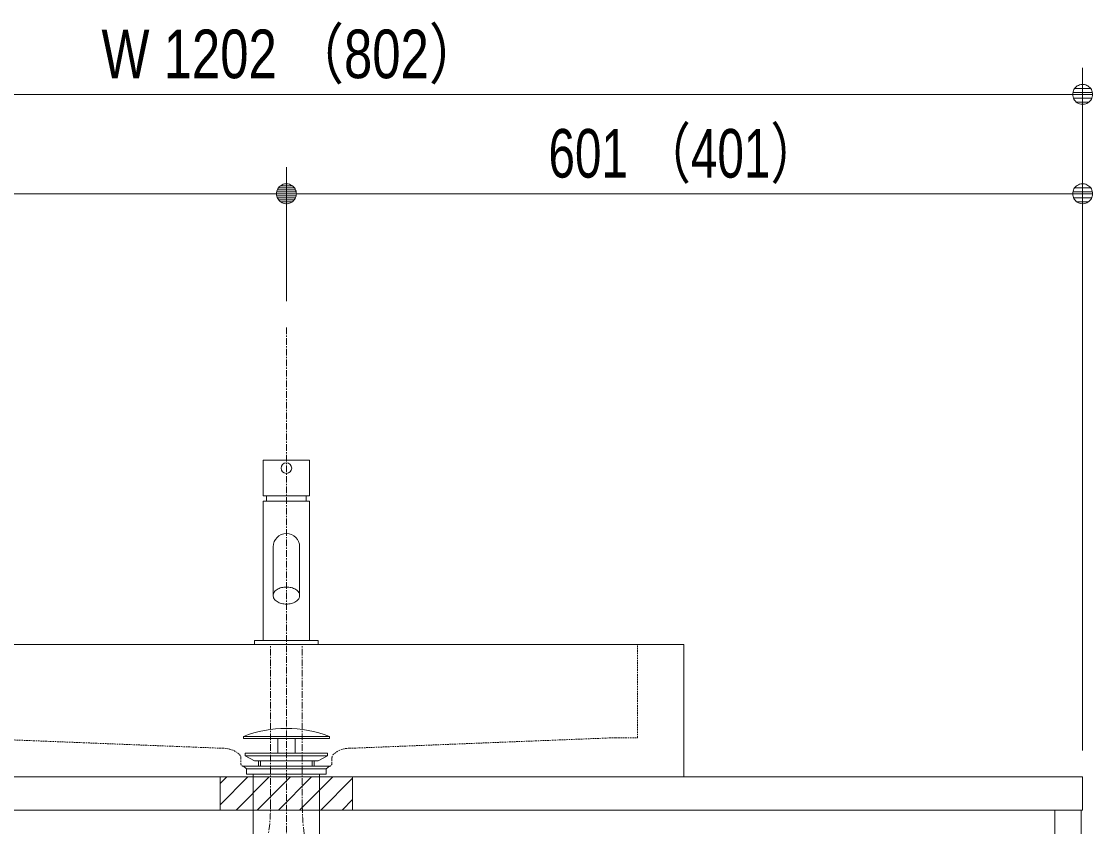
# Model space of a CAD drawing. Units: millimetres, scale not verified. Extents: x -6062 to 6062, y -3045 to 3045.
# Drawn here: x -4922 to -4114, y -1418 to -810 of the extents above; entities that cross this region are included whole.
import ezdxf
from ezdxf.enums import TextEntityAlignment as Align

# ---------------------------------------------------------------- set-up
doc = ezdxf.new("R2010")
doc.units = ezdxf.units.MM
doc.header["$LTSCALE"] = 20
doc.linetypes.add('CHAIN1', pattern=[8, 5, -1, 1, -1])
doc.linetypes.add('DASHED1', pattern=[1.8, 1.2, -0.6])
for name, color, linetype, lineweight in [('0-1_5ボウル・キャビネット', 7, 'Continuous', 9), ('0-2_2寸法-1', 7, 'Continuous', 9), ('0-3_0', 7, 'Continuous', 9), ('0-5_4給排水', 7, 'Continuous', 9)]:
    doc.layers.add(name, color=color, linetype=linetype, lineweight=lineweight)
doc.styles.add('ＭＳ Ｐゴシック', font='')
doc.styles.get('ＭＳ Ｐゴシック').set_extended_font_data('MS PGothic')

# ---------------------------------------------------------------- blocks, each defined once
blk = doc.blocks.new('_Dot')
at = {"layer": '0-3_0'}
for p, q in [((-10, 0), (-20, 0)), ((9.78, 2), (-9.78, 2)), ((7.99, 6), (-7.99, 6)), ((9.16, -3.98), (-9.16, -3.98)), ((6, -7.98), (-6, -7.98))]:
    blk.add_line(p, q, dxfattribs=at)
for points in [[(10, 0), (9.92, 1.25), (9.69, 2.49), (9.3, 3.68), (8.76, 4.82), (8.09, 5.88), (7.29, 6.85), (6.37, 7.71), (5.36, 8.44), (4.26, 9.05), (3.09, 9.51), (1.87, 9.82), (0.63, 9.98), (-0.63, 9.98), (-1.87, 9.82), (-3.09, 9.51), (-4.26, 9.05), (-5.36, 8.44), (-6.37, 7.71), (-7.29, 6.85), (-8.09, 5.88), (-8.76, 4.82), (-9.3, 3.68), (-9.69, 2.49), (-9.92, 1.25), (-10, 0), (0, 0)], [(-10, 0), (-9.92, -1.25), (-9.69, -2.49), (-9.3, -3.68), (-8.76, -4.82), (-8.09, -5.88), (-7.29, -6.85), (-6.37, -7.71), (-5.36, -8.44), (-4.26, -9.05), (-3.09, -9.51), (-1.87, -9.82), (-0.63, -9.98), (0.63, -9.98), (1.87, -9.82), (3.09, -9.51), (4.26, -9.05), (5.36, -8.44), (6.37, -7.71), (7.29, -6.85), (8.09, -5.88), (8.76, -4.82), (9.3, -3.68), (9.69, -2.49), (9.92, -1.25), (10, 0), (0, 0)]]:
    blk.add_lwpolyline(points, close=True, dxfattribs=at)
blk = doc.blocks.new('止水栓_正面_W100')
at = {"layer": '0-5_4給排水', "linetype": 'CHAIN1'}
for p, q in [((-2000, -1400), (-2000, 1400)), ((2000, -1400), (2000, 1400)), ((-3300, 0), (3300, 0))]:
    blk.add_line(p, q, dxfattribs=at)
at = {"layer": '0-5_4給排水'}
for p, q in [((-2200, 600), (-2200, 1200)), ((-1800, 600), (-1800, 1200)), ((1800, 600), (1800, 1200)), ((2200, 600), (2200, 1200))]:
    blk.add_line(p, q, dxfattribs=at)
for points in [[(-2050, 295.8), (-2050, 660), (-1950, 660), (-1950, 295.8)], [(1950, 295.8), (1950, 660), (2050, 660), (2050, 295.8)], [(-2050, 360), (-2180, 360), (-2180, 240)], [(-1820, 240), (-1820, 360), (-1950, 360)], [(1950, 360), (1820, 360), (1820, 240)], [(2180, 240), (2180, 360), (2050, 360)]]:
    blk.add_lwpolyline(points, dxfattribs=at)
for points in [[(-2050, 360), (-2280, 360), (-2280, 600), (-2050, 600)], [(-1720, 360), (-1950, 360), (-1950, 600), (-1720, 600)], [(1950, 360), (1720, 360), (1720, 600), (1950, 600)], [(2280, 360), (2050, 360), (2050, 600), (2280, 600)]]:
    blk.add_lwpolyline(points, close=True, dxfattribs=at)
for centre in [(-2000, 0), (2000, 0)]:
    blk.add_circle(centre, 300, dxfattribs=at)
for centre in [(-2000, 0), (2000, 0)]:
    blk.add_arc(centre, 600, 117.81814, 62.18186, dxfattribs=at)
blk = doc.blocks.new('グループ-15')
at = {"layer": '0-5_4給排水'}
for p, q in [((-59000, -23360), (-59000, -23440)), ((-58400, -23360), (-58400, -23440))]:
    blk.add_line(p, q, dxfattribs=at)
at = {"layer": '0-5_4給排水', "linetype": 'CHAIN1'}
for p, q in [((-60700, -32800), (-60700, -32286.2)), ((-56700, -32800), (-56700, -32286.2))]:
    blk.add_line(p, q, dxfattribs=at)
at = {"layer": '0-5_4給排水'}
for points in [[(-58350, -22820), (-59050, -22820), (-59050, -23360), (-58350, -23360)], [(-59050, -23440), (-59050, -25540), (-58350, -25540), (-58350, -23440)], [(-59180, -25540), (-59180, -25600), (-58220, -25600), (-58220, -25540)]]:
    blk.add_lwpolyline(points, close=True, dxfattribs=at)
for points in [[(-58900, -24127.8), (-58900, -24863.4), (-58899.2, -24875), (-58896.7, -24886.8), (-58892.3, -24898.8), (-58886, -24910.7), (-58877.7, -24922.5), (-58867.4, -24933.8), (-58855.3, -24944.5), (-58841.4, -24954.3), (-58826.1, -24963.2), (-58809.4, -24971), (-58791.9, -24977.6), (-58773.6, -24983), (-58755, -24987), (-58736.4, -24989.8), (-58718, -24991.5), (-58700, -24992), (-58682, -24991.5), (-58663.6, -24989.8), (-58645, -24987), (-58626.4, -24983), (-58608.1, -24977.6), (-58590.6, -24971), (-58573.9, -24963.2), (-58558.6, -24954.3), (-58544.7, -24944.5), (-58532.6, -24933.8), (-58522.3, -24922.5), (-58514, -24910.7), (-58507.7, -24898.8), (-58503.3, -24886.8), (-58500.8, -24875), (-58500, -24863.4), (-58500, -24128)], [(-58500, -24863.4), (-58500.8, -24851.9), (-58503.3, -24840), (-58507.7, -24828), (-58514, -24816.1), (-58522.3, -24804.4), (-58532.6, -24793.1), (-58544.7, -24782.4), (-58558.6, -24772.5), (-58573.9, -24763.6), (-58590.6, -24755.8), (-58608.1, -24749.2), (-58626.4, -24743.9), (-58645, -24739.8), (-58663.6, -24737), (-58682, -24735.4), (-58700, -24734.9), (-58718, -24735.4), (-58736.4, -24737), (-58755, -24739.8), (-58773.6, -24743.9), (-58791.9, -24749.2), (-58809.4, -24755.8), (-58826.1, -24763.6), (-58841.4, -24772.5), (-58855.3, -24782.4), (-58867.4, -24793.1), (-58877.7, -24804.4), (-58886, -24816.1), (-58892.3, -24828), (-58896.7, -24840), (-58899.2, -24851.9), (-58900, -24863.4)]]:
    blk.add_lwpolyline(points, dxfattribs=at)
at = {"layer": '0-5_4給排水', "linetype": 'CHAIN1'}
for points in [[(-58940, -28040.6), (-58940, -27526.8), (-58940, -25600)], [(-58460, -28040.6), (-58460, -27526.8), (-58460, -25600)], [(-60062.7, -30467.2), (-60035.3, -30432.9), (-59604.7, -29893.9), (-59577.3, -29859.6)], [(-57337.3, -30467.2), (-57364.7, -30432.9), (-57795.3, -29893.9), (-57822.7, -29859.6)]]:
    blk.add_lwpolyline(points, dxfattribs=at)
at = {"layer": '0-5_4給排水'}
blk.add_circle((-58700, -22940), 80, dxfattribs=at)
for start, end in [(90, 180), (0, 90)]:
    blk.add_arc((-58700, -24128), 200, start, end, dxfattribs=at)
at = {"layer": '0-5_4給排水', "linetype": 'CHAIN1'}
for centre, start, end in [((-61854.5, -28040.6), 321.38223, 0), ((-55545.5, -28040.6), 180, 218.61777), ((-57785.5, -32286.2), 141.38223, 180), ((-59614.5, -32286.2), 0, 38.61777)]:
    blk.add_arc(centre, 2914.5, start, end, dxfattribs=at)
at = {"layer": '0-5_4給排水'}
blk.add_blockref('止水栓_正面_W100', (-58700, -33400), dxfattribs=at)
blk = doc.blocks.new('グループ-21')
at = {"layer": '0-5_4給排水', "linetype": 'CHAIN1'}
blk.add_line((-58700, -20820), (-58700, -42300), dxfattribs=at)
at = {"layer": '0-5_4給排水'}
for p, q in [((-59120, -27360), (-59120, -27440)), ((-59090, -27360), (-59090, -27440)), ((-58310, -27360), (-58310, -27440)), ((-58280, -27360), (-58280, -27440))]:
    blk.add_line(p, q, dxfattribs=at)
for points in [[(-59350, -26990), (-58050, -26990), (-58050, -27020), (-59350, -27020)], [(-58830, -27020), (-58570, -27020), (-58570, -27240), (-58830, -27240)], [(-59320, -27240), (-58080, -27240), (-58080, -27280), (-59320, -27280)], [(-59181.3, -27360), (-59320, -27280), (-58080, -27280), (-58220.2, -27360)], [(-59300, -27480), (-59350, -27440), (-58050, -27440), (-58100, -27480)], [(-59300, -27480), (-58100, -27480), (-58100, -27560), (-59300, -27560)], [(-59200, -27560), (-58200, -27560), (-58200, -28640), (-59200, -28640)]]:
    blk.add_lwpolyline(points, close=True, dxfattribs=at)
blk.add_arc((-58700, -28690.4), 1820.4, 69.08018, 110.91982, dxfattribs=at)
blk = doc.blocks.new('グループ-42')
at = {"layer": '0-1_5ボウル・キャビネット'}
blk.add_lwpolyline([(-70720, -27600), (-46680, -27600), (-46680, -28100), (-70720, -28100)], close=True, dxfattribs=at)
blk.add_lwpolyline([(-47100, -28600), (-47100, -28100), (-46700, -28100), (-46700, -41360), (-46740, -41400), (-47060, -41400), (-47100, -41360), (-47100, -40600)], dxfattribs=at)
blk = doc.blocks.new('グループ-44')
at = {"layer": '0-1_5ボウル・キャビネット'}
blk.add_blockref('グループ-42', (0, 0), dxfattribs=at)
blk = doc.blocks.new('グループ-46')
at = {"layer": '0-1_5ボウル・キャビネット', "linetype": 'DASHED1'}
for p, q in [((-59415, -27255.9), (-59414.1, -27256.6)), ((-59387.5, -27314.8), (-59387.5, -27400)), ((-57985.9, -27256.6), (-57985, -27255.9))]:
    blk.add_line(p, q, dxfattribs=at)
at = {"layer": '0-1_5ボウル・キャビネット'}
blk.add_lwpolyline([(-64700, -25600), (-52700, -25600), (-52700, -27600), (-64700, -27600)], close=True, dxfattribs=at)
at = {"layer": '0-1_5ボウル・キャビネット', "linetype": 'DASHED1'}
for points in [[(-57751.4, -27168.8), (-57748, -27168.8), (-53728, -27008.9), (-53400, -27008.9), (-53400, -25600), (-64000, -25600), (-64000, -27008.9)], [(-64000, -27008.9), (-63672, -27008.9), (-59652, -27168.8), (-59648.6, -27168.8)], [(-58012.5, -27400), (-58012.5, -27331.3), (-58012.5, -27314.8)], [(-59347.6, -27440), (-59345.2, -27440), (-59154.8, -27440), (-58245.2, -27440), (-58054.8, -27440), (-58052.4, -27440)]]:
    blk.add_lwpolyline(points, dxfattribs=at)
for centre, radius, start, end in [((-59648.6, -27525.7), 356.9, 49.11249, 90), ((-59464.5, -27314.8), 77, 0, 49.11249), ((-57935.5, -27314.8), 77, 130.88751, 180), ((-57751.4, -27525.7), 356.9, 90, 130.88751), ((-59347.6, -27400), 40, 180, 270), ((-58052.4, -27400), 40, 270, 0)]:
    blk.add_arc(centre, radius, start, end, dxfattribs=at)

msp = doc.modelspace()

# ---------------------------------------------------------------- linework, layer by layer
at = {"layer": '0-1_5ボウル・キャビネット'}
for p, q in [((-4772.5, -1385), (-4767.5, -1380)), ((-4772.5, -1401), (-4751.5, -1380)), ((-4760.5, -1405), (-4735.5, -1380)), ((-4744.5, -1405), (-4719.5, -1380)), ((-4728.5, -1405), (-4703.5, -1380)), ((-4712.5, -1405), (-4687.5, -1380)), ((-4696.5, -1405), (-4672.5, -1381)), ((-4680.5, -1405), (-4672.5, -1397))]:
    msp.add_line(p, q, dxfattribs=at)
msp.add_lwpolyline([(-4772.5, -1380), (-4672.5, -1380), (-4672.5, -1405), (-4772.5, -1405)], close=True, dxfattribs=at)
at = {"layer": '0-1_5ボウル・キャビネット', "linetype": 'DASHED1'}
msp.add_lwpolyline([(-4772.5, -1380), (-4672.5, -1380), (-4672.5, -1405), (-4772.5, -1405)], close=True, dxfattribs=at)
at = {"layer": '0-2_2寸法-1'}
for p, q in [((-4121.5, -920), (-4121.5, -845)), ((-4136.51, -865), (-5308.49, -865)), ((-4722.5, -1021), (-4722.5, -920)), ((-4722.5, -1021), (-4722.5, -920)), ((-4121.5, -1360), (-4121.5, -920)), ((-5308.49, -940), (-4737.51, -940)), ((-4136.51, -940), (-4707.49, -940))]:
    msp.add_line(p, q, dxfattribs=at)

# ---------------------------------------------------------------- block references
at = {"layer": '0-1_5ボウル・キャビネット', "xscale": 0.05, "yscale": 0.05}
for name in ['グループ-46', 'グループ-44']:
    msp.add_blockref(name, (-1787.5, 0), dxfattribs=at)
at = {"layer": '0-2_2寸法-1', "xscale": 0.7503418, "yscale": 0.7503418}
for p in [(-4121.5, -865), (-4722.5, -940), (-4121.5, -940)]:
    msp.add_blockref('_Dot', p, dxfattribs=at)
at = {"layer": '0-2_2寸法-1', "xscale": 0.7503418, "yscale": 0.7503418, "rotation": 180}
msp.add_blockref('_Dot', (-4722.5, -940), dxfattribs=at)
at = {"layer": '0-5_4給排水', "xscale": 0.05, "yscale": 0.05}
for name in ['グループ-21', 'グループ-15']:
    msp.add_blockref(name, (-1787.5, 0), dxfattribs=at)

# ---------------------------------------------------------------- texts
at = {"layer": '0-2_2寸法-1', "style": 'ＭＳ Ｐゴシック'}
for s, height, width, p in [('W 1202 （802）', 36.69, 0.8, (-4862.07, -863.81)), ('601 （401）', 36.66, 0.75, (-4524.7, -938.81))]:
    msp.add_text(s, height=height, dxfattribs=dict(at, width=width)).set_placement(p, align=Align.BOTTOM_LEFT)

doc.saveas('drawing.dxf')
